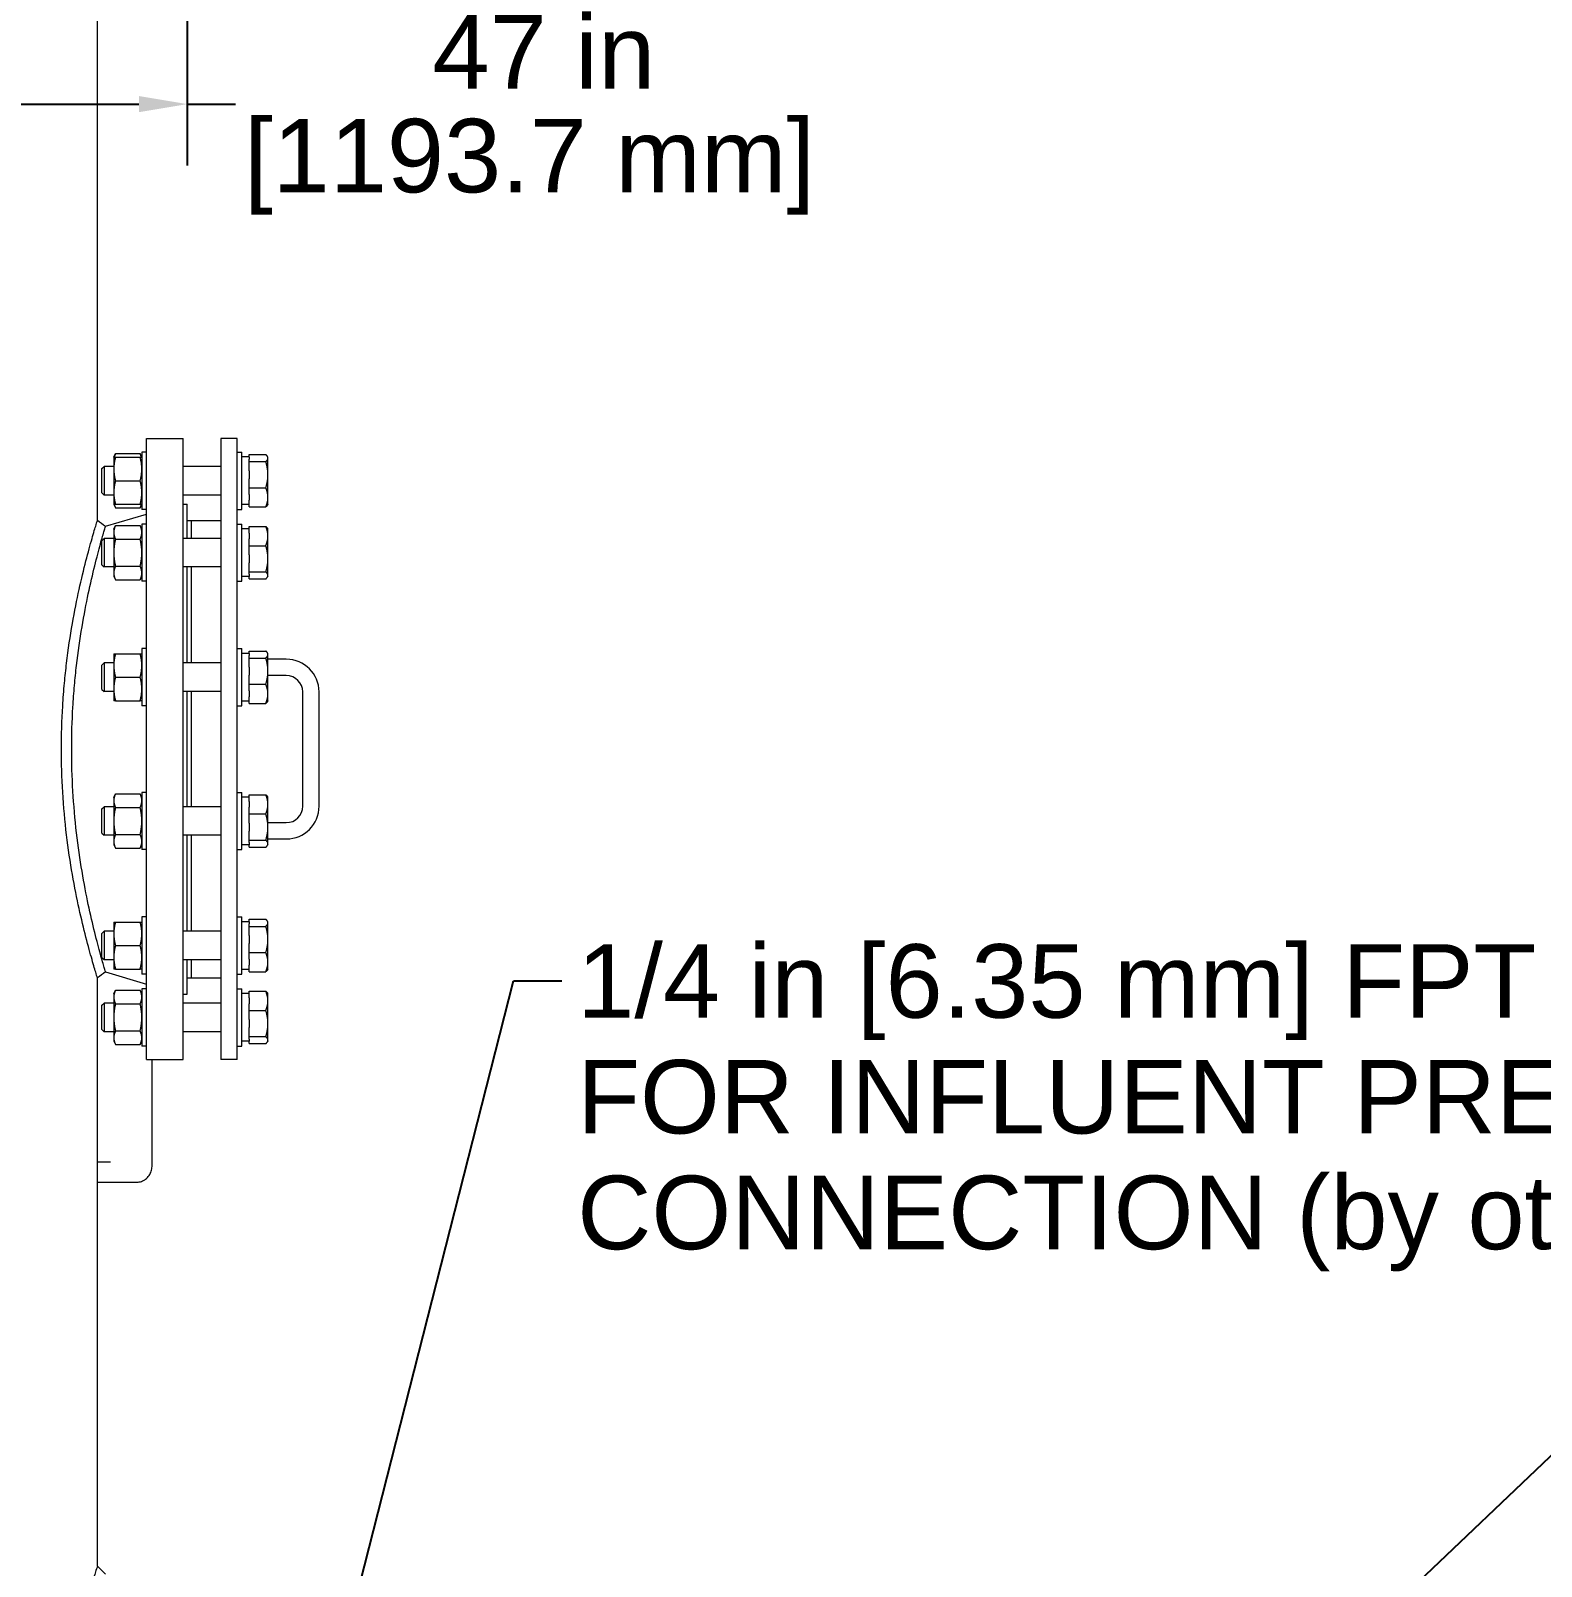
# Model space of a CAD drawing. Header units: inches. Extents: x 19 to 503, y 7 to 322.
# Drawn here: x 114.16 to 160.38, y 84.49 to 131.48 of the extents above; entities that cross this region are included whole.
import ezdxf

# ---------------------------------------------------------------- set-up
doc = ezdxf.new("R2010")
doc.units = ezdxf.units.IN
doc.header["$LTSCALE"] = 15
doc.header["$MEASUREMENT"] = 0
for name, color, linetype, lineweight in [('Dimension (ANSI)', 7, 'Continuous', 25), ('Symbol (ANSI)', 7, 'Continuous', 25), ('Visible (ANSI)', 7, 'Continuous', 50)]:
    doc.layers.add(name, color=color, linetype=linetype, lineweight=lineweight)
doc.styles.add('MEMCOR Medium', font='arial.ttf')
doc.dimstyles.new('Default (ANSI)', dxfattribs={"dimscale": 15, "dimtxt": 0.15, "dimasz": 0.098425, "dimexe": 0.125, "dimexo": 0.0625, "dimgap": 0.031496, "dimtad": 0, "dimtih": 1, "dimtoh": 1, "dimdec": 4, "dimrnd": 1e-08, "dimzin": 3, "dimdsep": 46, "dimlunit": 5, "dimtxsty": 'MEMCOR Medium', "dimcen": 0.09, "dimdle": 0.393701, "dimclrd": 256, "dimclre": 256, "dimclrt": 256, "dimadec": 0, "dimazin": 1, "dimtfac": 0.8, "dimtofl": 0, "dimtmove": 0, "dimatfit": 3, "dimfxl": 1, "dimfrac": 1, "dimtolj": 1, "dimtzin": 4, "dimlwd": -1, "dimlwe": -1, "dimarcsym": 0})
doc.dimstyles.new('Default (ANSI)$7', dxfattribs={"dimscale": 15, "dimtxt": 0.15, "dimasz": 0.098425, "dimexe": 0.125, "dimexo": 0.0625, "dimgap": 0.031496, "dimtad": 0, "dimtih": 1, "dimtoh": 1, "dimdec": 4, "dimrnd": 1e-08, "dimzin": 3, "dimdsep": 46, "dimlunit": 5, "dimtxsty": 'MEMCOR Medium', "dimcen": 0.09, "dimdle": 0.393701, "dimclrd": 256, "dimclre": 256, "dimclrt": 256, "dimadec": 0, "dimazin": 1, "dimtfac": 0.8, "dimtofl": 0, "dimtmove": 0, "dimatfit": 3, "dimfxl": 1, "dimfrac": 1, "dimtolj": 1, "dimtzin": 4, "dimlwd": -1, "dimlwe": -1, "dimarcsym": 0})

# ---------------------------------------------------------------- blocks, each defined once
blk = doc.blocks.new('*D20')
at = {"layer": 'Defpoints', "color": 0, "transparency": 16777216}
for p in [(71.958, 139.624), (118.953, 139.624), (118.953, 129.231)]:
    blk.add_point(p, dxfattribs=at)
at = {"layer": 'Dimension (ANSI)', "transparency": 16777216}
for p, q in [((71.958, 138.687), (71.958, 127.356)), ((118.953, 138.687), (118.953, 127.356)), ((73.434, 129.231), (117.477, 129.231)), ((118.953, 129.231), (120.43, 129.231))]:
    blk.add_line(p, q, dxfattribs=at)
for points in [[(73.434, 129.477), (73.434, 128.985), (71.958, 129.231)], [(117.477, 129.477), (117.477, 128.985), (118.953, 129.231)]]:
    blk.add_solid(points, dxfattribs=at)
at = {"layer": 'Dimension (ANSI)', "transparency": 16777216, "char_height": 2.25, "attachment_point": 5, "style": 'MEMCOR Medium'}
for s, insert in [('\\A1; 47 in', (129.428, 130.829)), ('\\A1;[1193.7 mm]', (129.428, 127.316))]:
    blk.add_mtext(s, dxfattribs=dict(at, insert=insert))

msp = doc.modelspace()

# ---------------------------------------------------------------- linework, layer by layer
at = {"layer": 'Visible (ANSI)', "linetype": 'Continuous', "lineweight": 18}
for p, q in [((116.2058, 116.4973), (116.2058, 133.24815)), ((117.70534, 99.99437), (117.70534, 118.99437)), ((117.70534, 118.99437), (118.83034, 118.99437)), ((118.83034, 99.99437), (118.83034, 118.99437)), ((119.98534, 118.99437), (119.98534, 99.99437)), ((120.48534, 118.99437), (119.98534, 118.99437)), ((120.48534, 99.99437), (120.48534, 118.99437)), ((116.70571, 118.42374), (116.75758, 118.53497)), ((116.70571, 118.42374), (116.70571, 118.06424)), ((116.75758, 118.53497), (117.51285, 118.53497)), ((116.75758, 118.42374), (117.51285, 118.42374)), ((117.56471, 118.42374), (117.51285, 118.53497)), ((117.56471, 118.57974), (117.56471, 116.82974)), ((117.70534, 118.57974), (117.56471, 118.57974)), ((120.48534, 118.57974), (120.62596, 118.57974)), ((120.62596, 116.82974), (120.62596, 118.57974)), ((120.84496, 118.43424), (120.62596, 118.43424)), ((120.84496, 118.43124), (120.84496, 118.50656)), ((120.84496, 118.50656), (121.35889, 118.50656)), ((120.84496, 118.43124), (120.84496, 118.36647)), ((121.42309, 118.42349), (121.40836, 118.449)), ((121.42309, 118.39886), (121.42309, 118.42349)), ((116.34496, 118.07609), (116.41112, 118.14224)), ((116.34496, 117.33339), (116.34496, 118.07609)), ((116.41112, 118.14224), (116.41112, 117.26724)), ((116.70571, 118.14224), (116.41112, 118.14224)), ((116.70571, 118.06424), (116.70571, 117.34524)), ((119.98534, 118.14224), (118.83034, 118.14224)), ((120.84496, 118.29115), (120.84496, 118.36647)), ((120.84496, 118.01078), (120.84496, 118.29115)), ((120.84496, 118.29115), (121.35889, 118.29115)), ((120.84496, 118.01078), (120.84496, 117.76969)), ((121.42309, 117.89024), (121.42309, 118.39886)), ((116.75758, 117.70474), (117.51285, 117.70474)), ((120.84496, 117.48932), (120.84496, 117.76969)), ((120.84496, 117.28428), (120.84496, 117.48932)), ((120.84496, 117.48932), (121.35889, 117.48932)), ((121.42309, 117.19612), (121.42309, 117.89024)), ((116.34496, 117.33339), (116.41112, 117.26724)), ((116.70571, 117.26724), (116.41112, 117.26724)), ((116.70571, 117.34524), (116.70571, 116.98574)), ((119.98534, 117.26724), (118.83034, 117.26724)), ((120.84496, 117.28428), (120.84496, 117.10796)), ((120.84496, 116.90291), (120.84496, 117.10796)), ((121.42309, 116.98599), (121.42309, 117.19612)), ((116.45251, 116.31308), (117.70534, 116.68437)), ((116.70571, 116.98574), (116.75758, 116.87451)), ((116.75758, 116.98574), (117.51285, 116.98574)), ((116.75758, 116.87451), (117.51285, 116.87451)), ((117.56471, 116.98574), (117.51285, 116.87451)), ((117.70534, 116.82974), (117.56471, 116.82974)), ((118.83034, 116.99437), (118.95534, 116.99437)), ((118.95534, 115.94228), (118.95534, 116.99437)), ((120.48534, 116.82974), (120.62596, 116.82974)), ((120.84496, 116.97524), (120.62596, 116.97524)), ((120.84496, 116.90291), (121.35889, 116.90291)), ((121.42309, 116.98599), (121.40836, 116.96048)), ((116.70571, 116.22378), (116.75758, 116.33501)), ((116.70571, 116.22378), (116.70571, 116.12745)), ((116.70571, 116.12745), (116.70571, 115.50478)), ((116.75758, 116.33501), (117.51285, 116.33501)), ((117.56471, 116.22378), (117.51285, 116.33501)), ((117.56471, 116.37978), (117.56471, 114.62978)), ((117.70534, 116.37978), (117.56471, 116.37978)), ((118.95534, 116.49437), (119.08534, 116.49437)), ((119.08534, 115.94228), (119.08534, 116.49437)), ((119.08534, 115.94228), (119.08534, 116.49437)), ((119.08534, 116.49437), (119.98534, 116.49437)), ((120.48534, 116.37978), (120.62596, 116.37978)), ((120.62596, 114.62978), (120.62596, 116.37978)), ((120.84496, 116.23428), (120.62596, 116.23428)), ((120.84496, 116.10092), (120.84496, 116.30627)), ((120.84496, 116.30627), (121.35889, 116.30627)), ((120.84496, 116.10092), (120.84496, 115.92433)), ((121.42309, 116.22353), (121.40854, 116.24873)), ((121.42309, 116.01262), (121.42309, 116.22353)), ((116.34496, 115.87613), (116.41112, 115.94228)), ((116.34496, 115.13343), (116.34496, 115.87613)), ((116.41112, 115.94228), (116.41112, 115.06728)), ((116.70571, 115.94228), (116.41112, 115.94228)), ((116.75758, 115.91989), (117.51285, 115.91989)), ((119.98534, 115.94228), (118.83034, 115.94228)), ((120.84496, 115.71897), (120.84496, 115.92433)), ((120.84496, 115.43872), (120.84496, 115.71897)), ((120.84496, 115.71897), (121.35889, 115.71897)), ((121.42309, 115.31822), (121.42309, 116.01262)), ((116.34496, 115.13343), (116.41112, 115.06728)), ((116.70571, 115.50478), (116.70571, 114.88211)), ((120.84496, 115.43872), (120.84496, 115.19772)), ((120.84496, 114.91747), (120.84496, 115.19772)), ((121.42309, 114.81038), (121.42309, 115.31822)), ((116.70571, 115.06728), (116.41112, 115.06728)), ((116.70571, 114.88211), (116.70571, 114.78578)), ((116.70571, 114.78578), (116.75758, 114.67455)), ((116.75758, 115.08966), (117.51285, 115.08966)), ((116.75758, 114.67455), (117.51285, 114.67455)), ((117.56471, 114.78578), (117.51285, 114.67455)), ((119.98534, 115.06728), (118.83034, 115.06728)), ((118.95534, 112.13183), (118.95534, 115.06728)), ((119.08534, 112.13183), (119.08534, 115.06728)), ((119.08534, 112.13183), (119.08534, 115.06728)), ((120.84496, 114.77528), (120.62596, 114.77528)), ((120.84496, 114.84258), (120.84496, 114.91747)), ((120.84496, 114.91747), (121.35889, 114.91747)), ((120.84496, 114.84258), (120.84496, 114.77817)), ((120.84496, 114.70328), (120.84496, 114.77817)), ((120.84496, 114.70328), (121.35889, 114.70328)), ((121.42309, 114.78603), (121.40854, 114.76082)), ((121.42309, 114.78603), (121.42309, 114.81038)), ((117.70534, 114.62978), (117.56471, 114.62978)), ((120.48534, 114.62978), (120.62596, 114.62978)), ((116.70571, 112.41333), (116.70571, 112.05383)), ((116.75758, 112.41333), (117.51285, 112.41333)), ((117.56471, 112.56933), (117.56471, 110.81933)), ((117.70534, 112.56933), (117.56471, 112.56933)), ((120.48534, 112.56933), (120.62596, 112.56933)), ((120.62596, 110.81933), (120.62596, 112.56933)), ((120.84496, 112.42383), (120.62596, 112.42383)), ((120.84496, 112.42083), (120.84496, 112.49616)), ((120.84496, 112.49616), (121.35889, 112.49616)), ((120.84496, 112.42083), (120.84496, 112.35606)), ((120.84496, 112.28074), (120.84496, 112.35606)), ((121.42309, 112.41308), (121.40836, 112.43859)), ((121.42309, 112.38845), (121.42309, 112.41308)), ((121.42309, 111.87983), (121.42309, 112.38845)), ((116.34496, 112.06568), (116.41112, 112.13183)), ((116.34496, 111.32298), (116.34496, 112.06568)), ((116.41112, 112.13183), (116.41112, 111.25683)), ((116.70571, 112.13183), (116.41112, 112.13183)), ((116.70571, 112.05383), (116.70571, 111.33483)), ((119.98534, 112.13183), (118.83034, 112.13183)), ((120.84496, 112.00038), (120.84496, 112.28074)), ((120.84496, 112.28074), (121.35889, 112.28074)), ((120.84496, 112.00038), (120.84496, 111.75928)), ((121.98534, 112.24437), (121.42309, 112.24437)), ((121.42309, 111.18571), (121.42309, 111.87983)), ((116.75758, 111.69433), (117.51285, 111.69433)), ((120.84496, 111.47892), (120.84496, 111.75928)), ((120.84496, 111.27387), (120.84496, 111.47892)), ((120.84496, 111.47892), (121.35889, 111.47892)), ((121.98534, 111.74437), (121.42309, 111.74437)), ((116.34496, 111.32298), (116.41112, 111.25683)), ((116.70571, 111.25683), (116.41112, 111.25683)), ((116.70571, 111.33483), (116.70571, 110.97533)), ((116.75758, 110.97533), (117.51285, 110.97533)), ((119.98534, 111.25683), (118.83034, 111.25683)), ((118.95534, 107.73191), (118.95534, 111.25683)), ((119.08534, 107.73191), (119.08534, 111.25683)), ((119.08534, 107.73191), (119.08534, 111.25683)), ((120.84496, 110.96483), (120.62596, 110.96483)), ((120.84496, 111.27387), (120.84496, 111.09755)), ((120.84496, 110.89251), (120.84496, 111.09755)), ((121.42309, 110.97558), (121.40836, 110.95007)), ((121.42309, 110.97558), (121.42309, 111.18571)), ((122.48534, 107.74437), (122.48534, 111.24437)), ((122.98534, 107.74437), (122.98534, 111.24437)), ((117.70534, 110.81933), (117.56471, 110.81933)), ((120.48534, 110.81933), (120.62596, 110.81933)), ((120.84496, 110.89251), (121.35889, 110.89251)), ((116.70571, 108.01341), (116.75758, 108.12464)), ((116.75758, 108.12464), (117.51285, 108.12464)), ((117.56471, 108.01341), (117.51285, 108.12464)), ((117.56471, 108.16941), (117.56471, 106.41941)), ((117.70534, 108.16941), (117.56471, 108.16941)), ((120.48534, 108.16941), (120.62596, 108.16941)), ((120.62596, 106.41941), (120.62596, 108.16941)), ((120.84496, 107.89055), (120.84496, 108.09591)), ((120.84496, 108.09591), (121.35889, 108.09591)), ((116.34496, 107.66576), (116.41112, 107.73191)), ((116.34496, 106.92306), (116.34496, 107.66576)), ((116.41112, 107.73191), (116.41112, 106.85691)), ((116.70571, 107.73191), (116.41112, 107.73191)), ((116.70571, 108.01341), (116.70571, 107.91708)), ((116.70571, 107.91708), (116.70571, 107.29441)), ((116.75758, 107.70952), (117.51285, 107.70952)), ((119.98534, 107.73191), (118.83034, 107.73191)), ((120.84496, 108.02391), (120.62596, 108.02391)), ((120.84496, 107.89055), (120.84496, 107.71396)), ((120.84496, 107.5086), (120.84496, 107.71396)), ((121.42309, 108.01316), (121.40854, 108.03836)), ((121.42309, 107.80225), (121.42309, 108.01316)), ((121.42309, 107.10785), (121.42309, 107.80225)), ((116.70571, 107.29441), (116.70571, 106.67174)), ((120.84496, 107.22835), (120.84496, 107.5086)), ((120.84496, 107.5086), (121.35889, 107.5086)), ((120.84496, 107.22835), (120.84496, 106.98735)), ((121.42309, 107.24437), (121.98534, 107.24437)), ((116.34496, 106.92306), (116.41112, 106.85691)), ((116.70571, 106.85691), (116.41112, 106.85691)), ((116.70571, 106.67174), (116.70571, 106.57541)), ((116.75758, 106.87929), (117.51285, 106.87929)), ((119.98534, 106.85691), (118.83034, 106.85691)), ((118.95534, 103.92146), (118.95534, 106.85691)), ((119.08534, 103.92146), (119.08534, 106.85691)), ((119.08534, 103.92146), (119.08534, 106.85691)), ((120.84496, 106.7071), (120.84496, 106.98735)), ((120.84496, 106.63221), (120.84496, 106.7071)), ((120.84496, 106.7071), (121.35889, 106.7071)), ((121.42309, 106.60001), (121.42309, 107.10785)), ((121.42309, 106.74437), (121.98534, 106.74437)), ((116.70571, 106.57541), (116.75758, 106.46418)), ((116.75758, 106.46418), (117.51285, 106.46418)), ((117.56471, 106.57541), (117.51285, 106.46418)), ((117.70534, 106.41941), (117.56471, 106.41941)), ((120.48534, 106.41941), (120.62596, 106.41941)), ((120.84496, 106.56491), (120.62596, 106.56491)), ((120.84496, 106.63221), (120.84496, 106.56781)), ((120.84496, 106.49291), (120.84496, 106.56781)), ((120.84496, 106.49291), (121.35889, 106.49291)), ((121.42309, 106.57566), (121.40854, 106.55046)), ((121.42309, 106.57566), (121.42309, 106.60001)), ((117.56471, 104.35896), (117.56471, 102.60896)), ((117.70534, 104.35896), (117.56471, 104.35896)), ((120.48534, 104.35896), (120.62596, 104.35896)), ((120.62596, 102.60896), (120.62596, 104.35896)), ((116.34496, 103.85531), (116.41112, 103.92146)), ((116.34496, 103.11261), (116.34496, 103.85531)), ((116.41112, 103.92146), (116.41112, 103.04646)), ((116.70571, 103.92146), (116.41112, 103.92146)), ((116.70571, 104.20296), (116.70571, 103.84346)), ((116.75758, 104.20296), (117.51285, 104.20296)), ((119.98534, 103.92146), (118.83034, 103.92146)), ((120.84496, 104.21346), (120.62596, 104.21346)), ((120.84496, 104.21047), (120.84496, 104.28579)), ((120.84496, 104.28579), (121.35889, 104.28579)), ((120.84496, 104.21047), (120.84496, 104.14569)), ((120.84496, 104.07037), (120.84496, 104.14569)), ((120.84496, 103.79001), (120.84496, 104.07037)), ((120.84496, 104.07037), (121.35889, 104.07037)), ((121.42309, 104.20271), (121.40836, 104.22822)), ((121.42309, 104.17808), (121.42309, 104.20271)), ((121.42309, 103.66946), (121.42309, 104.17808)), ((116.70571, 103.84346), (116.70571, 103.12446)), ((116.75758, 103.48396), (117.51285, 103.48396)), ((120.84496, 103.79001), (120.84496, 103.54891)), ((120.84496, 103.26855), (120.84496, 103.54891)), ((121.42309, 102.97534), (121.42309, 103.66946)), ((116.34496, 103.11261), (116.41112, 103.04646)), ((116.70571, 103.04646), (116.41112, 103.04646)), ((116.70571, 103.12446), (116.70571, 102.76496)), ((119.98534, 103.04646), (118.83034, 103.04646)), ((118.95534, 101.99437), (118.95534, 103.04646)), ((119.08534, 102.49437), (119.08534, 103.04646)), ((119.08534, 102.49437), (119.08534, 103.04646)), ((120.84496, 103.0635), (120.84496, 103.26855)), ((120.84496, 103.26855), (121.35889, 103.26855)), ((120.84496, 103.0635), (120.84496, 102.88718)), ((121.42309, 102.76521), (121.42309, 102.97534)), ((116.2058, 84.48833), (116.2058, 102.49144)), ((116.45251, 102.67566), (117.70534, 102.30437)), ((116.75758, 102.76496), (117.51285, 102.76496)), ((117.70534, 102.60896), (117.56471, 102.60896)), ((118.95534, 102.49437), (119.08534, 102.49437)), ((119.08534, 102.49437), (119.98534, 102.49437)), ((120.48534, 102.60896), (120.62596, 102.60896)), ((120.84496, 102.75446), (120.62596, 102.75446)), ((120.84496, 102.68214), (120.84496, 102.88718)), ((120.84496, 102.68214), (121.35889, 102.68214)), ((121.42309, 102.76521), (121.40836, 102.73971)), ((116.70571, 102.003), (116.75758, 102.11423)), ((116.70571, 102.003), (116.70571, 101.90667)), ((116.75758, 102.11423), (117.51285, 102.11423)), ((117.56471, 102.003), (117.51285, 102.11423)), ((117.56471, 102.159), (117.56471, 100.409)), ((117.70534, 102.159), (117.56471, 102.159)), ((118.83034, 101.99437), (118.95534, 101.99437)), ((120.48534, 102.159), (120.62596, 102.159)), ((120.62596, 100.409), (120.62596, 102.159)), ((120.84496, 102.0135), (120.78121, 102.0135)), ((120.84496, 101.88014), (120.84496, 102.0855)), ((120.84496, 102.0855), (121.35889, 102.0855)), ((121.42309, 102.00275), (121.40854, 102.02795)), ((121.42309, 101.79185), (121.42309, 102.00275)), ((116.34496, 101.65535), (116.41112, 101.7215)), ((116.34496, 100.91265), (116.34496, 101.65535)), ((116.41112, 101.7215), (116.41112, 100.8465)), ((116.70571, 101.7215), (116.41112, 101.7215)), ((116.70571, 101.90667), (116.70571, 101.284)), ((116.75758, 101.69912), (117.51285, 101.69912)), ((119.98534, 101.7215), (118.83034, 101.7215)), ((120.84496, 101.88014), (120.84496, 101.70355)), ((120.84496, 101.49819), (120.84496, 101.70355)), ((120.84496, 101.21794), (120.84496, 101.49819)), ((120.84496, 101.49819), (121.35889, 101.49819)), ((121.42309, 101.09744), (121.42309, 101.79185)), ((116.70571, 101.284), (116.70571, 100.66133)), ((120.84496, 101.21794), (120.84496, 100.97695)), ((121.42309, 100.5896), (121.42309, 101.09744)), ((116.34496, 100.91265), (116.41112, 100.8465)), ((116.70571, 100.8465), (116.41112, 100.8465)), ((116.70571, 100.66133), (116.70571, 100.565)), ((116.70571, 100.565), (116.75758, 100.45377)), ((116.75758, 100.86889), (117.51285, 100.86889)), ((117.56471, 100.565), (117.51285, 100.45377)), ((119.98534, 100.8465), (118.83034, 100.8465)), ((120.84496, 100.6967), (120.84496, 100.97695)), ((120.84496, 100.6218), (120.84496, 100.6967)), ((120.84496, 100.6967), (121.35889, 100.6967)), ((120.84496, 100.6218), (120.84496, 100.5574)), ((120.84496, 100.4825), (120.84496, 100.5574)), ((121.42309, 100.56525), (121.40854, 100.54005)), ((121.42309, 100.56525), (121.42309, 100.5896)), ((116.75758, 100.45377), (117.51285, 100.45377)), ((117.70534, 100.409), (117.56471, 100.409)), ((120.48534, 100.409), (120.62596, 100.409)), ((120.84496, 100.5545), (120.62596, 100.5545)), ((120.84496, 100.4825), (121.35889, 100.4825)), ((117.70534, 99.99437), (118.83034, 99.99437)), ((117.87848, 96.74437), (117.87848, 99.99437)), ((120.48534, 99.99437), (119.98534, 99.99437)), ((116.2058, 96.86937), (116.60396, 96.86937)), ((116.2058, 96.24437), (117.28698, 96.24437)), ((117.28698, 96.24437), (117.41198, 96.24437))]:
    msp.add_line(p, q, dxfattribs=at)
for centre, radius, start, end in [((121.98534, 111.24437), 1, 0, 90), ((121.98534, 111.24437), 0.5, 0, 90), ((121.98534, 107.74437), 1, 270, 0), ((121.98534, 107.74437), 0.5, 270, 0)]:
    msp.add_arc(centre, radius, start, end, dxfattribs=at)
msp.add_ellipse((120.78121, 101.284), major_axis=(-4.1372, 0), ratio=0.17632698, start_param=4.71238898, end_param=4.7499235, dxfattribs=at)
for points, weights in [([(116.70571, 118.42374), (116.70571, 118.42374), (116.75758, 118.42374)], [1, 1.0379548493, 1]), ([(116.75758, 118.42374), (116.70571, 118.23108), (116.70571, 118.06424)], [1, 1.0379548493, 1]), ([(116.75758, 118.53497), (116.73023, 118.47632), (116.71754, 118.42374)], [1, 1.01965956375, 1.01895290532]), ([(117.55289, 118.42374), (117.54019, 118.47632), (117.51285, 118.53497)], [1.01895290532, 1.01965956375, 1]), ([(117.56471, 118.06424), (117.56471, 118.23108), (117.51285, 118.42374)], [1, 1.0379548493, 1]), ([(117.51285, 118.42374), (117.56471, 118.42374), (117.56471, 118.42374)], [1, 1.0379548493, 1]), ([(121.42309, 118.39886), (121.42309, 118.44884), (121.35889, 118.50656)], [1, 1.04314139574, 1.01001874936]), ([(116.70571, 118.06424), (116.70571, 117.89739), (116.75758, 117.70474)], [1, 1.0379548493, 1]), ([(117.51285, 117.70474), (117.56471, 117.89739), (117.56471, 118.06424)], [1, 1.0379548493, 1]), ([(121.35889, 118.29115), (121.42309, 118.34887), (121.42309, 118.39886)], [1.01001874936, 1.04314139574, 1]), ([(121.42309, 117.89024), (121.42309, 118.0763), (121.35889, 118.29115)], [1, 1.04314139574, 1.01001874936]), ([(116.75758, 117.70474), (116.70571, 117.51208), (116.70571, 117.34524)], [1, 1.0379548493, 1]), ([(117.56471, 117.34524), (117.56471, 117.51208), (117.51285, 117.70474)], [1, 1.0379548493, 1]), ([(121.35889, 117.48932), (121.42309, 117.70417), (121.42309, 117.89024)], [1.01001874936, 1.04314139574, 1]), ([(121.42309, 117.19612), (121.42309, 117.3322), (121.35889, 117.48932)], [1, 1.04314139574, 1.01001874936]), ([(116.70571, 117.34524), (116.70571, 117.17839), (116.75758, 116.98574)], [1, 1.0379548493, 1]), ([(117.51285, 116.98574), (117.56471, 117.17839), (117.56471, 117.34524)], [1, 1.0379548493, 1]), ([(121.35889, 116.90291), (121.42309, 117.06004), (121.42309, 117.19612)], [1.01001874936, 1.04314139574, 1]), ([(116.75758, 116.98574), (116.70571, 116.98574), (116.70571, 116.98574)], [1, 1.0379548493, 1]), ([(116.71754, 116.98574), (116.73023, 116.93316), (116.75758, 116.87451)], [1.01895290532, 1.01965956375, 1]), ([(117.51285, 116.87451), (117.54019, 116.93316), (117.55289, 116.98574)], [1, 1.01965956375, 1.01895290532]), ([(117.56471, 116.98574), (117.56471, 116.98574), (117.51285, 116.98574)], [1, 1.0379548493, 1]), ([(121.40836, 116.96048), (121.39265, 116.93327), (121.35889, 116.90291)], [1.02387326357, 1.02716867848, 1.01001874936]), ([(116.75758, 116.33501), (116.70571, 116.22378), (116.70571, 116.12745)], [1, 1.0379548493, 1]), ([(116.70571, 116.12745), (116.70571, 116.03112), (116.75758, 115.91989)], [1, 1.0379548493, 1]), ([(117.56471, 116.12745), (117.56471, 116.22378), (117.51285, 116.33501)], [1, 1.0379548493, 1]), ([(117.51285, 115.91989), (117.56471, 116.03112), (117.56471, 116.12745)], [1, 1.0379548493, 1]), ([(121.42309, 116.01262), (121.42309, 116.14891), (121.35889, 116.30627)], [1, 1.04314139574, 1.01001874936]), ([(121.35889, 116.30627), (121.39283, 116.27593), (121.40854, 116.24873)], [1.01001874936, 1.02726447657, 1.0238358098]), ([(116.75758, 115.91989), (116.70571, 115.69743), (116.70571, 115.50478)], [1, 1.0379548493, 1]), ([(117.56471, 115.50478), (117.56471, 115.69743), (117.51285, 115.91989)], [1, 1.0379548493, 1]), ([(121.35889, 115.71897), (121.42309, 115.87634), (121.42309, 116.01262)], [1.01001874936, 1.04314139574, 1]), ([(121.42309, 115.31822), (121.42309, 115.50421), (121.35889, 115.71897)], [1, 1.04314139574, 1.01001874936]), ([(116.70571, 115.50478), (116.70571, 115.31212), (116.75758, 115.08966)], [1, 1.0379548493, 1]), ([(117.51285, 115.08966), (117.56471, 115.31212), (117.56471, 115.50478)], [1, 1.0379548493, 1]), ([(121.35889, 114.91747), (121.42309, 115.13223), (121.42309, 115.31822)], [1.01001874936, 1.04314139574, 1]), ([(116.75758, 115.08966), (116.70571, 114.97843), (116.70571, 114.88211)], [1, 1.0379548493, 1]), ([(116.70571, 114.88211), (116.70571, 114.78578), (116.75758, 114.67455)], [1, 1.0379548493, 1]), ([(117.56471, 114.88211), (117.56471, 114.97843), (117.51285, 115.08966)], [1, 1.0379548493, 1]), ([(117.51285, 114.67455), (117.56471, 114.78578), (117.56471, 114.88211)], [1, 1.0379548493, 1]), ([(121.42309, 114.81038), (121.42309, 114.86008), (121.35889, 114.91747)], [1, 1.04314139574, 1.01001874936]), ([(121.35889, 114.70328), (121.42309, 114.76067), (121.42309, 114.81038)], [1.01001874936, 1.04314139574, 1]), ([(116.70571, 112.41333), (116.70571, 112.41333), (116.75758, 112.41333)], [1, 1.0379548493, 1]), ([(116.75758, 112.41333), (116.70571, 112.22068), (116.70571, 112.05383)], [1, 1.0379548493, 1]), ([(117.56471, 112.05383), (117.56471, 112.22068), (117.51285, 112.41333)], [1, 1.0379548493, 1]), ([(117.51285, 112.41333), (117.56471, 112.41333), (117.56471, 112.41333)], [1, 1.0379548493, 1]), ([(121.42309, 112.38845), (121.42309, 112.43844), (121.35889, 112.49616)], [1, 1.04314139574, 1.01001874936]), ([(121.35889, 112.28074), (121.42309, 112.33846), (121.42309, 112.38845)], [1.01001874936, 1.04314139574, 1]), ([(116.70571, 112.05383), (116.70571, 111.88699), (116.75758, 111.69433)], [1, 1.0379548493, 1]), ([(117.51285, 111.69433), (117.56471, 111.88699), (117.56471, 112.05383)], [1, 1.0379548493, 1]), ([(121.42309, 111.87983), (121.42309, 112.06589), (121.35889, 112.28074)], [1, 1.04314139574, 1.01001874936]), ([(121.35889, 111.47892), (121.42309, 111.69376), (121.42309, 111.87983)], [1.01001874936, 1.04314139574, 1]), ([(116.75758, 111.69433), (116.70571, 111.50168), (116.70571, 111.33483)], [1, 1.0379548493, 1]), ([(117.56471, 111.33483), (117.56471, 111.50168), (117.51285, 111.69433)], [1, 1.0379548493, 1]), ([(121.42309, 111.18571), (121.42309, 111.32179), (121.35889, 111.47892)], [1, 1.04314139574, 1.01001874936]), ([(116.75758, 110.97533), (116.70571, 110.97533), (116.70571, 110.97533)], [1, 1.0379548493, 1]), ([(116.70571, 111.33483), (116.70571, 111.16799), (116.75758, 110.97533)], [1, 1.0379548493, 1]), ([(117.51285, 110.97533), (117.56471, 111.16799), (117.56471, 111.33483)], [1, 1.0379548493, 1]), ([(117.56471, 110.97533), (117.56471, 110.97533), (117.51285, 110.97533)], [1, 1.0379548493, 1]), ([(121.35889, 110.89251), (121.42309, 111.04963), (121.42309, 111.18571)], [1.01001874936, 1.04314139574, 1]), ([(121.40836, 110.95007), (121.39265, 110.92286), (121.35889, 110.89251)], [1.02387326357, 1.02716867848, 1.01001874936]), ([(116.75758, 108.12464), (116.70571, 108.01341), (116.70571, 107.91708)], [1, 1.0379548493, 1]), ([(117.56471, 107.91708), (117.56471, 108.01341), (117.51285, 108.12464)], [1, 1.0379548493, 1]), ([(121.42309, 107.80225), (121.42309, 107.93854), (121.35889, 108.09591)], [1, 1.04314139574, 1.01001874936]), ([(121.35889, 108.09591), (121.39283, 108.06556), (121.40854, 108.03836)], [1.01001874936, 1.02726447657, 1.0238358098]), ([(116.70571, 107.91708), (116.70571, 107.82075), (116.75758, 107.70952)], [1, 1.0379548493, 1]), ([(116.75758, 107.70952), (116.70571, 107.48706), (116.70571, 107.29441)], [1, 1.0379548493, 1]), ([(117.51285, 107.70952), (117.56471, 107.82075), (117.56471, 107.91708)], [1, 1.0379548493, 1]), ([(117.56471, 107.29441), (117.56471, 107.48706), (117.51285, 107.70952)], [1, 1.0379548493, 1]), ([(121.35889, 107.5086), (121.42309, 107.66597), (121.42309, 107.80225)], [1.01001874936, 1.04314139574, 1]), ([(116.70571, 107.29441), (116.70571, 107.10175), (116.75758, 106.87929)], [1, 1.0379548493, 1]), ([(117.51285, 106.87929), (117.56471, 107.10175), (117.56471, 107.29441)], [1, 1.0379548493, 1]), ([(121.42309, 107.10785), (121.42309, 107.29384), (121.35889, 107.5086)], [1, 1.04314139574, 1.01001874936]), ([(116.75758, 106.87929), (116.70571, 106.76806), (116.70571, 106.67174)], [1, 1.0379548493, 1]), ([(116.70571, 106.67174), (116.70571, 106.57541), (116.75758, 106.46418)], [1, 1.0379548493, 1]), ([(117.56471, 106.67174), (117.56471, 106.76806), (117.51285, 106.87929)], [1, 1.0379548493, 1]), ([(117.51285, 106.46418), (117.56471, 106.57541), (117.56471, 106.67174)], [1, 1.0379548493, 1]), ([(121.35889, 106.7071), (121.42309, 106.92186), (121.42309, 107.10785)], [1.01001874936, 1.04314139574, 1]), ([(121.42309, 106.60001), (121.42309, 106.64971), (121.35889, 106.7071)], [1, 1.04314139574, 1.01001874936]), ([(121.35889, 106.49291), (121.42309, 106.5503), (121.42309, 106.60001)], [1.01001874936, 1.04314139574, 1]), ([(116.70571, 104.20296), (116.70571, 104.20296), (116.75758, 104.20296)], [1, 1.0379548493, 1]), ([(116.75758, 104.20296), (116.70571, 104.01031), (116.70571, 103.84346)], [1, 1.0379548493, 1]), ([(117.56471, 103.84346), (117.56471, 104.01031), (117.51285, 104.20296)], [1, 1.0379548493, 1]), ([(117.51285, 104.20296), (117.56471, 104.20296), (117.56471, 104.20296)], [1, 1.0379548493, 1]), ([(121.42309, 104.17808), (121.42309, 104.22807), (121.35889, 104.28579)], [1, 1.04314139574, 1.01001874936]), ([(121.35889, 104.07037), (121.42309, 104.12809), (121.42309, 104.17808)], [1.01001874936, 1.04314139574, 1]), ([(121.42309, 103.66946), (121.42309, 103.85552), (121.35889, 104.07037)], [1, 1.04314139574, 1.01001874936]), ([(116.70571, 103.84346), (116.70571, 103.67662), (116.75758, 103.48396)], [1, 1.0379548493, 1]), ([(116.75758, 103.48396), (116.70571, 103.29131), (116.70571, 103.12446)], [1, 1.0379548493, 1]), ([(117.51285, 103.48396), (117.56471, 103.67662), (117.56471, 103.84346)], [1, 1.0379548493, 1]), ([(117.56471, 103.12446), (117.56471, 103.29131), (117.51285, 103.48396)], [1, 1.0379548493, 1]), ([(121.35889, 103.26855), (121.42309, 103.48339), (121.42309, 103.66946)], [1.01001874936, 1.04314139574, 1]), ([(116.70571, 103.12446), (116.70571, 102.95762), (116.75758, 102.76496)], [1, 1.0379548493, 1]), ([(117.51285, 102.76496), (117.56471, 102.95762), (117.56471, 103.12446)], [1, 1.0379548493, 1]), ([(121.42309, 102.97534), (121.42309, 103.11142), (121.35889, 103.26855)], [1, 1.04314139574, 1.01001874936]), ([(121.35889, 102.68214), (121.42309, 102.83927), (121.42309, 102.97534)], [1.01001874936, 1.04314139574, 1]), ([(116.75758, 102.76496), (116.70571, 102.76496), (116.70571, 102.76496)], [1, 1.0379548493, 1]), ([(117.56471, 102.76496), (117.56471, 102.76496), (117.51285, 102.76496)], [1, 1.0379548493, 1]), ([(121.40836, 102.73971), (121.39265, 102.71249), (121.35889, 102.68214)], [1.02387326357, 1.02716867848, 1.01001874936]), ([(116.75758, 102.11423), (116.70571, 102.003), (116.70571, 101.90667)], [1, 1.0379548493, 1]), ([(117.56471, 101.90667), (117.56471, 102.003), (117.51285, 102.11423)], [1, 1.0379548493, 1]), ([(121.35889, 102.0855), (121.39283, 102.05515), (121.40854, 102.02795)], [1.01001874936, 1.02726447657, 1.0238358098]), ([(121.42309, 101.79185), (121.42309, 101.92813), (121.35889, 102.0855)], [1, 1.04314139574, 1.01001874936]), ([(116.70571, 101.90667), (116.70571, 101.81034), (116.75758, 101.69912)], [1, 1.0379548493, 1]), ([(116.75758, 101.69912), (116.70571, 101.47666), (116.70571, 101.284)], [1, 1.0379548493, 1]), ([(117.51285, 101.69912), (117.56471, 101.81034), (117.56471, 101.90667)], [1, 1.0379548493, 1]), ([(117.56471, 101.284), (117.56471, 101.47666), (117.51285, 101.69912)], [1, 1.0379548493, 1]), ([(121.35889, 101.49819), (121.42309, 101.65556), (121.42309, 101.79185)], [1.01001874936, 1.04314139574, 1]), ([(121.42309, 101.09744), (121.42309, 101.28343), (121.35889, 101.49819)], [1, 1.04314139574, 1.01001874936]), ([(116.70571, 101.284), (116.70571, 101.09134), (116.75758, 100.86889)], [1, 1.0379548493, 1]), ([(117.51285, 100.86889), (117.56471, 101.09134), (117.56471, 101.284)], [1, 1.0379548493, 1]), ([(121.35889, 100.6967), (121.42309, 100.91146), (121.42309, 101.09744)], [1.01001874936, 1.04314139574, 1]), ([(116.75758, 100.86889), (116.70571, 100.75766), (116.70571, 100.66133)], [1, 1.0379548493, 1]), ([(116.70571, 100.66133), (116.70571, 100.565), (116.75758, 100.45377)], [1, 1.0379548493, 1]), ([(117.56471, 100.66133), (117.56471, 100.75766), (117.51285, 100.86889)], [1, 1.0379548493, 1]), ([(117.51285, 100.45377), (117.56471, 100.565), (117.56471, 100.66133)], [1, 1.0379548493, 1]), ([(121.42309, 100.5896), (121.42309, 100.6393), (121.35889, 100.6967)], [1, 1.04314139574, 1.01001874936]), ([(121.35889, 100.4825), (121.42309, 100.5399), (121.42309, 100.5896)], [1.01001874936, 1.04314139574, 1])]:
    msp.add_rational_spline(points, weights, degree=2, dxfattribs=at)
for points, knots in [([(115.19672, 111.51487), (115.21584, 111.7199), (115.23754, 111.92277), (115.3127, 112.5463), (115.37427, 112.95431), (115.50655, 113.71217), (115.57714, 114.06201), (115.71482, 114.68889), (115.78687, 114.98727), (115.92269, 115.51671), (115.98632, 115.74781), (116.09252, 116.12124), (116.13509, 116.2639), (116.19176, 116.45195), (116.2058, 116.4973), (116.2058, 116.4973)], [5.01825228, 5.01825228, 5.01825228, 5.01825228, 6.55641767, 6.55641767, 9.83462651, 9.83462651, 13.11283534, 13.11283534, 16.42867938, 16.42867938, 19.74452341, 19.74452341, 23.06036745, 23.06036745, 26.37621148, 26.37621148, 26.37621148, 26.37621148]), ([(115.5038, 111.44354), (115.52215, 111.64989), (115.5431, 111.85407), (115.61434, 112.46785), (115.67213, 112.86537), (115.79631, 113.60366), (115.86258, 113.94441), (115.99183, 114.55475), (116.05945, 114.84507), (116.18692, 115.36009), (116.24663, 115.5848), (116.34628, 115.9478), (116.38621, 116.08641), (116.43935, 116.26907), (116.45251, 116.31308), (116.45251, 116.31308)], [4.84042975, 4.84042975, 4.84042975, 4.84042975, 6.3873398, 6.3873398, 9.5810097, 9.5810097, 12.7746796, 12.7746796, 16.00357227, 16.00357227, 19.23246494, 19.23246494, 22.46135761, 22.46135761, 25.69025028, 25.69025028, 25.69025028, 25.69025028]), ([(115.10256, 109.49437), (115.10256, 109.92458), (115.11574, 110.36963), (115.15702, 111.04812), (115.17521, 111.28287), (115.19672, 111.51487)], [105.50484594, 105.50484594, 105.50484594, 105.50484594, 108.78305478, 108.78305478, 110.52309822, 110.52309822, 110.52309822, 110.52309822]), ([(115.41722, 109.49437), (115.41722, 109.91349), (115.42958, 110.34709), (115.46791, 111.0016), (115.48438, 111.22381), (115.5038, 111.44354)], [102.76100113, 102.76100113, 102.76100113, 102.76100113, 105.95467103, 105.95467103, 107.60143088, 107.60143088, 107.60143088, 107.60143088]), ([(116.2058, 102.49144), (116.2058, 102.49144), (116.19176, 102.53679), (116.13509, 102.72484), (116.09252, 102.8675), (115.98632, 103.24093), (115.92269, 103.47203), (115.78687, 104.00147), (115.71482, 104.29985), (115.57714, 104.92673), (115.50655, 105.27657), (115.37427, 106.03443), (115.3127, 106.44244), (115.21039, 107.29123), (115.16968, 107.73265), (115.11574, 108.61911), (115.10256, 109.06416), (115.10256, 109.49437)], [79.12863445, 79.12863445, 79.12863445, 79.12863445, 82.44447849, 82.44447849, 85.76032253, 85.76032253, 89.07616656, 89.07616656, 92.3920106, 92.3920106, 95.67021943, 95.67021943, 98.94842827, 98.94842827, 102.2266371, 102.2266371, 105.50484594, 105.50484594, 105.50484594, 105.50484594]), ([(116.45251, 102.67566), (116.45251, 102.67566), (116.43935, 102.71967), (116.38621, 102.90233), (116.34628, 103.04094), (116.24663, 103.40394), (116.18692, 103.62865), (116.05945, 104.14367), (115.99183, 104.43399), (115.86258, 105.04433), (115.79631, 105.38508), (115.67213, 106.12337), (115.61434, 106.52089), (115.51835, 107.34788), (115.48016, 107.77797), (115.42958, 108.64165), (115.41722, 109.07525), (115.41722, 109.49437)], [77.07075085, 77.07075085, 77.07075085, 77.07075085, 80.29964352, 80.29964352, 83.52853619, 83.52853619, 86.75742886, 86.75742886, 89.98632153, 89.98632153, 93.17999143, 93.17999143, 96.37366133, 96.37366133, 99.56733123, 99.56733123, 102.76100113, 102.76100113, 102.76100113, 102.76100113]), ([(117.41198, 96.24437), (117.46005, 96.24437), (117.50808, 96.25243), (117.59937, 96.28336), (117.64245, 96.30651), (117.72091, 96.36557), (117.75571, 96.40209), (117.81296, 96.48325), (117.83527, 96.528), (117.86655, 96.62127), (117.87553, 96.66981), (117.87828, 96.72719), (117.87848, 96.73578), (117.87848, 96.74437)], [1.57079633, 1.57079633, 1.57079633, 1.57079633, 1.85628195, 1.85628195, 2.14844653, 2.14844653, 2.45804077, 2.45804077, 2.77220004, 2.77220004, 3.08635931, 3.08635931, 3.14159265, 3.14159265, 3.14159265, 3.14159265]), ([(116.2058, 84.48833), (116.2058, 84.48833), (116.19127, 84.44561), (116.13205, 84.2669), (116.08739, 84.13096), (115.97504, 83.77298), (115.90734, 83.55065), (115.76153, 83.03834), (115.68355, 82.74831), (115.53212, 82.13123), (115.45322, 81.78251), (115.30409, 81.02222), (115.23401, 80.61067), (115.11681, 79.75026), (115.06973, 79.30066), (115.0071, 78.39421), (114.99162, 77.93734), (114.99162, 77.49437)], [80.99090641, 80.99090641, 80.99090641, 80.99090641, 84.36470716, 84.36470716, 87.73850791, 87.73850791, 91.11230867, 91.11230867, 94.48610942, 94.48610942, 97.86155087, 97.86155087, 101.23699231, 101.23699231, 104.61243376, 104.61243376, 107.98787521, 107.98787521, 107.98787521, 107.98787521])]:
    msp.add_open_spline(points, degree=3, knots=knots, dxfattribs=at)
for points in [[(116.2058, 116.4973), (116.28803, 116.43588), (116.37028, 116.37449), (116.45251, 116.31308)], [(116.45251, 102.67566), (116.37028, 102.61425), (116.28803, 102.55286), (116.2058, 102.49144)], [(116.2058, 84.48833), (116.2872, 84.407), (116.36862, 84.3257), (116.45002, 84.24437)]]:
    msp.add_open_spline(points, degree=3, dxfattribs=at)

# ---------------------------------------------------------------- texts
at = {"layer": 'Symbol (ANSI)', "insert": (130.88612, 103.52422), "char_height": 2.2500001, "width": 54.1543491, "attachment_point": 1, "line_spacing_factor": 0.944221, "style": 'MEMCOR Medium'}
msp.add_mtext('\\fArial|b0|i0;1/4 in [6.35 mm] FPT (FARSIDE) \\P\\fArial|b0|i0;FOR INFLUENT PRESSURE GAUGE \\P\\fArial|b0|i0;CONNECTION (by others)', dxfattribs=at)

# ---------------------------------------------------------------- dimensions: what is measured, and where the dimension line sits
at = {"layer": 'Dimension (ANSI)'}
dim = msp.add_linear_dim(base=(118.95314, 129.23067), p1=(71.95754, 139.62437), p2=(118.95314, 139.62437), angle=180, text=' <> in\\X[1193.7 mm]', dimstyle='Default (ANSI)', override={"dimgap": 0.031496, "dimtih": 0, "dimtoh": 0, "dimdec": 4, "dimpost": '', "dimtol": 0, "dimlim": 0, "dimtp": 0, "dimtm": 0, "dimtdec": 2, "dimatfit": 2}, dxfattribs=at)
dim.commit()
dim.dimension.update_dxf_attribs({"geometry": '*D20', "text_midpoint": (129.42847, 129.23067), "dimtype": 160})

# ---------------------------------------------------------------- leaders
at = {"layer": 'Symbol (ANSI)', "annotation_type": 0, "has_hookline": 1, "hookline_direction": 0}
for points, override, text_width in [([(122.50134, 77.13432), (128.9373, 102.39922), (130.41368, 102.39922)], {"dimasz": 0.098425, "dimtad": 0, "dimldrblk": 'Dot'}, 52.84124), ([(152.08134, 79.70097), (161.28132, 88.44061), (162.75769, 88.44061)], {"dimtad": 0}, 41.31651)]:
    msp.add_leader(points, dimstyle='Default (ANSI)$7', override=override, dxfattribs=dict(at, text_width=text_width))

doc.saveas('drawing.dxf')
